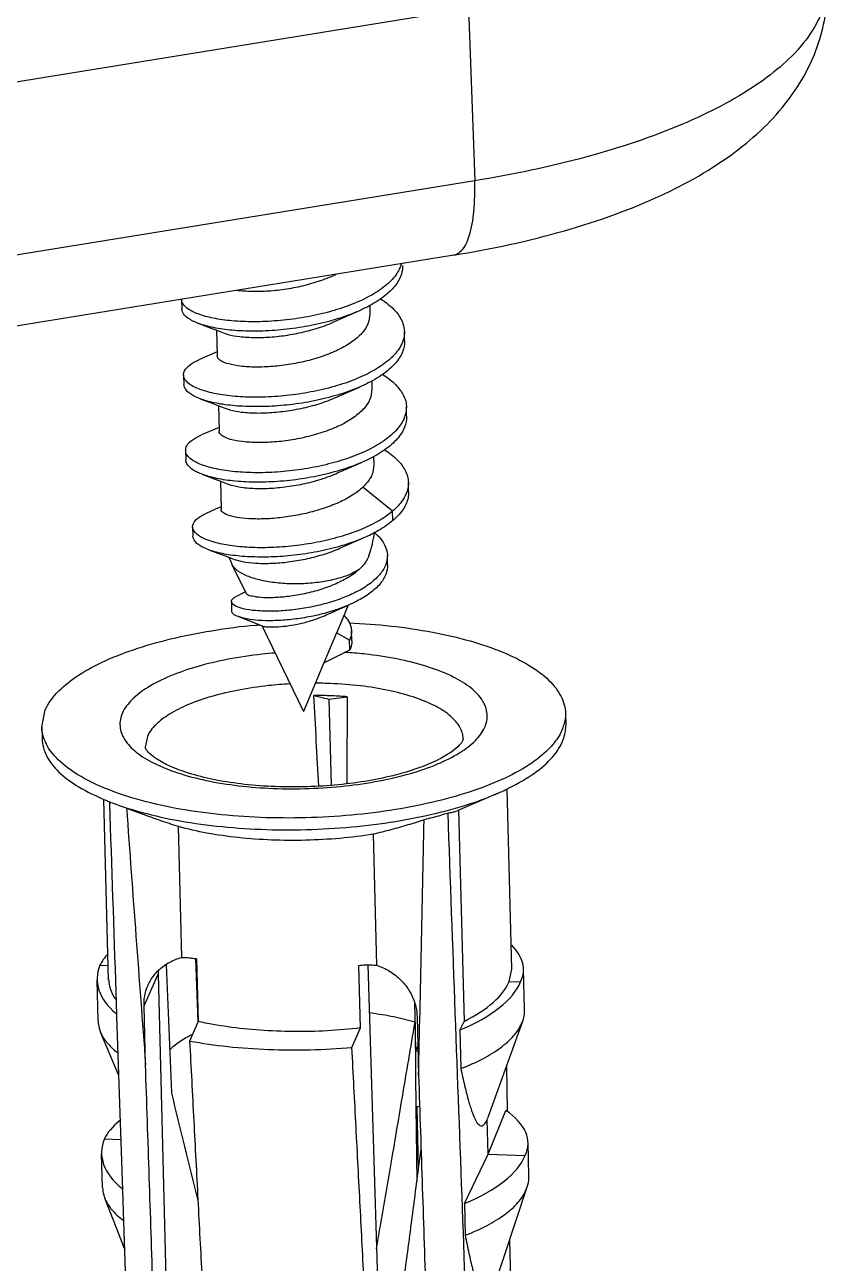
# Model space of a CAD drawing. Header units: millimetres. Extents: x 1366 to 1807, y -424 to -118.
# Drawn here: x 1571.23 to 1582.1, y -396.74 to -379.99 of the extents above; entities that cross this region are included whole.
import ezdxf

# ---------------------------------------------------------------- set-up
doc = ezdxf.new("R2010")
doc.units = ezdxf.units.MM
doc.layers.add('02___PRT_ALL_AXES', color=7, linetype='Continuous')
doc.layers.add('3_ALL_AXES', color=7, linetype='Continuous')

# ---------------------------------------------------------------- blocks, each defined once
blk = doc.blocks.new('*u50')
at = {"color": 7, "linetype": 'Continuous'}
for p, q in [((13.812, 25.217), (24.206, 26.902)), ((24.206, 26.902), (24.289, 24.573)), ((24.289, 24.573), (13.931, 22.893)), ((24.005, 23.568), (13.647, 21.888)), ((20.326, 22.968), (20.329, 22.841)), ((22.466, 22.701), (22.703, 22.804)), ((22.872, 22.771), (22.859, 22.675)), ((20.557, 22.643), (20.676, 22.599)), ((22.383, 22.664), (22.466, 22.701)), ((23.342, 22.409), (23.338, 22.537)), ((20.805, 22.259), (20.57, 22.157)), ((20.353, 21.948), (20.356, 21.821)), ((22.493, 21.681), (22.73, 21.784)), ((20.584, 21.623), (20.703, 21.579)), ((22.41, 21.644), (22.493, 21.681)), ((22.899, 21.751), (22.885, 21.654)), ((23.369, 21.389), (23.365, 21.517)), ((20.832, 21.239), (20.597, 21.137)), ((20.38, 20.928), (20.383, 20.8)), ((22.52, 20.66), (22.757, 20.763)), ((20.611, 20.603), (20.73, 20.558)), ((22.436, 20.623), (22.52, 20.66)), ((22.926, 20.73), (22.912, 20.634)), ((23.179, 20.107), (22.778, 20.433)), ((23.395, 20.369), (23.392, 20.496)), ((23.182, 19.979), (23.179, 20.107)), ((20.475, 19.895), (20.479, 19.767)), ((22.467, 19.606), (22.548, 19.641)), ((22.548, 19.641), (22.787, 19.745)), ((20.693, 19.584), (20.951, 19.489)), ((20.951, 19.489), (21.041, 19.455)), ((23.111, 19.382), (23.108, 19.509)), ((21.147, 18.995), (21.064, 18.954)), ((21.188, 19.015), (21.147, 18.995)), ((20.999, 18.886), (21.002, 18.758)), ((21.377, 18.572), (21.417, 18.556)), ((22.422, 18.463), (22.251, 18.055)), ((22.423, 18.466), (22.422, 18.463)), ((22.598, 18.362), (22.422, 18.463)), ((22.627, 18.356), (22.624, 18.484)), ((22.601, 18.234), (22.598, 18.362)), ((22.251, 18.055), (22.601, 18.234))]:
    blk.add_line(p, q, dxfattribs=at)
for points in [[(20.676, 22.599), (20.811, 22.548), (20.901, 22.514)], [(20.703, 21.579), (20.838, 21.528), (20.928, 21.494)], [(20.73, 20.558), (20.864, 20.508), (20.954, 20.473)], [(20.86, 20.167), (20.784, 20.133), (20.659, 20.077)], [(22.282, 18.704), (22.339, 18.73), (22.467, 18.786), (22.582, 18.836)], [(21.095, 18.681), (21.236, 18.627), (21.377, 18.572)]]:
    blk.add_lwpolyline(points, dxfattribs=at)
for centre, radius, start, end in [((22.927, 23.552), 0.384, 342.7621, 344.9424), ((22.954, 21.52), 0.412, 338.7384, 341.9974), ((22.742, 19.513), 0.367, 338.7004, 339.7184), ((22.308, 18.494), 0.318, 335.4088, 335.7928)]:
    blk.add_arc(centre, radius, start, end, dxfattribs=at)
for points, start_tangent, end_tangent in [([(24.005, 23.568), (25.505, 23.898), (26.857, 24.398), (27.866, 25.005), (28.56, 25.706), (28.956, 26.489), (29.056, 27.301)], (0.987113, 0.160023), (-0.054415, 0.998518)), ([(29.053, 27.301), (29.048, 27.11), (28.767, 26.476), (28.106, 25.875), (27.101, 25.339), (25.805, 24.897), (24.289, 24.573)], (0.06692, -0.997758), (-0.987113, -0.160023)), ([(24.004, 23.57), (24.107, 23.626), (24.216, 23.829), (24.278, 24.156), (24.289, 24.573)], (0.976596, 0.215081), (-0.03575, 0.999361)), ([(23.294, 23.438), (23.209, 23.281), (23.055, 23.133), (22.841, 22.998), (22.577, 22.882), (22.275, 22.789), (21.952, 22.721), (21.622, 22.681), (21.302, 22.667), (21.007, 22.68), (20.751, 22.716), (20.548, 22.773), (20.407, 22.845), (20.37, 22.876)], (-0.296343, -0.955082), (-0.709724, 0.704479)), ([(22.416, 23.307), (22.26, 23.241), (22.023, 23.166), (21.777, 23.113), (21.533, 23.083), (21.3, 23.075), (21.096, 23.087), (21.07, 23.09)], (-0.899463, -0.436998), (-0.990486, 0.13761)), ([(23.315, 23.43), (23.298, 23.311), (23.212, 23.154), (23.058, 23.005), (22.844, 22.871), (22.703, 22.804)], (0.021579, -0.999767), (-0.918574, -0.395249)), ([(20.37, 22.876), (20.335, 22.928), (20.328, 22.968)], (-0.709724, 0.704479), (-0.018593, 0.999827)), ([(23.012, 22.979), (23.074, 22.937), (23.23, 22.796), (23.319, 22.643), (23.338, 22.537)], (0.849479, -0.527623), (0.030088, -0.999547)), ([(20.557, 22.643), (20.552, 22.645), (20.41, 22.718), (20.338, 22.801), (20.331, 22.841)], (-0.938363, 0.345651), (-0.018593, 0.999827)), ([(22.703, 22.804), (22.58, 22.755), (22.279, 22.662), (21.955, 22.594), (21.626, 22.553), (21.305, 22.54), (21.01, 22.552), (20.755, 22.589), (20.557, 22.643)], (-0.918574, -0.395249), (-0.938363, 0.345651)), ([(22.859, 22.675), (22.79, 22.545), (22.667, 22.424), (22.496, 22.314), (22.287, 22.22), (22.049, 22.145), (21.802, 22.093), (21.558, 22.063), (21.324, 22.054), (21.121, 22.067), (20.964, 22.097), (20.858, 22.139), (20.809, 22.191), (20.807, 22.206)], (-0.291534, -0.95656), (0.023252, 0.99973)), ([(20.901, 22.514), (20.955, 22.496), (21.112, 22.467), (21.316, 22.455), (21.55, 22.463), (21.793, 22.493), (22.04, 22.546), (22.277, 22.62), (22.383, 22.664)], (0.932138, -0.362104), (0.913214, 0.407481)), ([(23.338, 22.537), (23.336, 22.484), (23.321, 22.417)], (0.030088, -0.999547), (-0.304556, -0.952494)), ([(23.321, 22.417), (23.28, 22.325), (23.153, 22.173), (22.963, 22.032), (22.718, 21.907), (22.431, 21.804), (22.115, 21.726), (21.786, 21.674), (21.459, 21.649), (21.152, 21.651), (20.878, 21.678), (20.652, 21.727), (20.484, 21.793), (20.39, 21.864)], (-0.304556, -0.952494), (-0.63714, 0.770748)), ([(23.342, 22.409), (23.339, 22.357), (23.283, 22.198), (23.157, 22.045), (22.966, 21.904), (22.73, 21.784)], (0.030088, -0.999547), (-0.918656, -0.395059)), ([(20.353, 21.948), (20.353, 21.959), (20.396, 22.046), (20.51, 22.129), (20.57, 22.157)], (-0.05459, 0.998509), (0.918395, 0.395664)), ([(20.39, 21.864), (20.383, 21.872), (20.353, 21.948)], (-0.63714, 0.770748), (-0.05459, 0.998509)), ([(23.038, 21.958), (23.2, 21.836), (23.318, 21.687), (23.365, 21.53), (23.365, 21.517)], (0.850214, -0.526437), (0.023342, -0.999728)), ([(20.584, 21.623), (20.488, 21.666), (20.386, 21.745), (20.356, 21.821)], (-0.936974, 0.3494), (-0.05459, 0.998509)), ([(22.73, 21.784), (22.721, 21.78), (22.434, 21.677), (22.118, 21.598), (21.789, 21.546), (21.463, 21.522), (21.155, 21.524), (20.882, 21.551), (20.656, 21.599), (20.584, 21.623)], (-0.918656, -0.395059), (-0.936974, 0.3494)), ([(22.885, 21.654), (22.816, 21.525), (22.693, 21.403), (22.522, 21.293), (22.313, 21.2), (22.074, 21.125), (21.826, 21.072), (21.582, 21.042), (21.349, 21.034), (21.146, 21.047), (20.989, 21.077), (20.884, 21.119), (20.836, 21.171), (20.834, 21.186)], (-0.291534, -0.95656), (0.023073, 0.999734)), ([(20.928, 21.494), (20.98, 21.476), (21.137, 21.447), (21.341, 21.434), (21.574, 21.443), (21.818, 21.473), (22.065, 21.525), (22.303, 21.6), (22.41, 21.644)], (0.932259, -0.361791), (0.913214, 0.407481)), ([(23.365, 21.517), (23.346, 21.393)], (0.023342, -0.999728), (-0.30898, -0.951069)), ([(23.338, 21.371), (23.241, 21.215), (23.076, 21.068), (22.852, 20.936), (22.581, 20.824), (22.275, 20.735), (21.949, 20.672), (21.62, 20.636), (21.303, 20.627), (21.014, 20.644), (20.766, 20.684), (20.573, 20.744), (20.443, 20.818)], (-0.362558, -0.931961), (-0.765344, 0.643621)), ([(23.369, 21.389), (23.342, 21.243), (23.244, 21.087), (23.079, 20.94), (22.856, 20.809), (22.757, 20.763)], (0.023342, -0.999728), (-0.91849, -0.395444)), ([(20.381, 20.928), (20.396, 20.99), (20.481, 21.075), (20.597, 21.137)], (0.007794, 0.99997), (0.917667, 0.39735)), ([(20.428, 20.832), (20.383, 20.902), (20.381, 20.928)], (-0.721372, 0.692548), (0.007794, 0.99997)), ([(23.068, 20.937), (23.159, 20.874), (23.304, 20.73), (23.381, 20.576), (23.392, 20.496)], (0.848625, -0.528995), (0.026188, -0.999657)), ([(20.611, 20.603), (20.576, 20.616), (20.447, 20.691), (20.387, 20.775), (20.384, 20.8)], (-0.938387, 0.345585), (0.007794, 0.99997)), ([(20.443, 20.818), (20.428, 20.832)], (-0.765344, 0.643621), (-0.721372, 0.692548)), ([(22.757, 20.763), (22.584, 20.697), (22.278, 20.608), (21.953, 20.544), (21.623, 20.508), (21.306, 20.499), (21.017, 20.516), (20.77, 20.556), (20.611, 20.603)], (-0.91849, -0.395444), (-0.938387, 0.345585)), ([(20.954, 20.473), (21.006, 20.457), (21.162, 20.427), (21.365, 20.414), (21.598, 20.422), (21.842, 20.452), (22.091, 20.504), (22.33, 20.58), (22.436, 20.623)], (0.932391, -0.361451), (0.913214, 0.407481)), ([(22.912, 20.634), (22.883, 20.565), (22.838, 20.498), (22.778, 20.433)], (-0.291534, -0.95656), (-0.724871, -0.688884)), ([(22.778, 20.433), (22.634, 20.322), (22.452, 20.224), (22.238, 20.142), (22.008, 20.077), (21.772, 20.033), (21.541, 20.007), (21.327, 20.001), (21.144, 20.012), (21.003, 20.037), (20.906, 20.074), (20.863, 20.118), (20.862, 20.129)], (-0.724871, -0.688884), (0.046963, 0.998897)), ([(23.392, 20.496), (23.385, 20.416), (23.375, 20.378)], (0.026188, -0.999657), (-0.298414, -0.954437)), ([(23.375, 20.378), (23.316, 20.258), (23.179, 20.107)], (-0.298414, -0.954437), (-0.760119, -0.649784)), ([(23.395, 20.369), (23.388, 20.289), (23.32, 20.131), (23.249, 20.043)], (0.026188, -0.999657), (-0.688718, -0.725029)), ([(23.179, 20.107), (22.986, 19.973), (22.974, 19.967)], (-0.760119, -0.649784), (-0.87067, -0.491868)), ([(20.475, 19.895), (20.475, 19.897), (20.508, 19.976), (20.604, 20.05), (20.659, 20.077)], (-0.032393, 0.999475), (0.914566, 0.404436)), ([(22.974, 19.967), (22.744, 19.856), (22.464, 19.76), (22.159, 19.686), (21.844, 19.638), (21.533, 19.615), (21.241, 19.617), (20.982, 19.642), (20.767, 19.687), (20.607, 19.747), (20.513, 19.815)], (-0.87067, -0.491868), (-0.661954, 0.749545)), ([(23.182, 19.979), (22.99, 19.846), (22.787, 19.745)], (-0.760119, -0.649784), (-0.918942, -0.394392)), ([(23.249, 20.043), (23.182, 19.979)], (-0.688718, -0.725029), (-0.760119, -0.649784)), ([(20.513, 19.815), (20.509, 19.819), (20.475, 19.895)], (-0.661954, 0.749545), (-0.032393, 0.999475)), ([(20.693, 19.584), (20.611, 19.62), (20.512, 19.692), (20.479, 19.767)], (-0.93812, 0.346309), (-0.032393, 0.999475)), ([(22.935, 19.816), (22.972, 19.783), (23.07, 19.652), (23.108, 19.516), (23.108, 19.509)], (0.758446, -0.651736), (0.024565, -0.999698)), ([(22.787, 19.745), (22.748, 19.729), (22.468, 19.632), (22.163, 19.559), (21.847, 19.51), (21.536, 19.488), (21.244, 19.49), (20.985, 19.514), (20.771, 19.559), (20.693, 19.584)], (-0.918942, -0.394392), (-0.93812, 0.346309)), ([(21.041, 19.454), (21.064, 19.447), (21.195, 19.418), (21.367, 19.402), (21.571, 19.404), (21.796, 19.425), (22.029, 19.466), (22.257, 19.527), (22.467, 19.606)], (0.942705, -0.333628), (0.913823, 0.406112)), ([(22.86, 19.506), (22.827, 19.438), (22.727, 19.32)], (-0.340473, -0.940254), (-0.739268, -0.673411)), ([(23.108, 19.509), (23.086, 19.386)], (0.024565, -0.999698), (-0.346627, -0.938003)), ([(22.727, 19.32), (22.59, 19.247), (22.412, 19.189), (22.204, 19.148), (21.978, 19.126), (21.748, 19.126), (21.529, 19.148), (21.334, 19.189), (21.175, 19.247), (21.062, 19.319), (21.007, 19.388)], (-0.822688, -0.568493), (-0.425218, 0.905091)), ([(22.727, 19.32), (22.576, 19.209), (22.39, 19.115), (22.181, 19.04), (21.963, 18.985), (21.751, 18.951), (21.559, 18.937), (21.399, 18.939), (21.281, 18.956), (21.212, 18.981), (21.2, 18.997)], (-0.739268, -0.673411), (-0.454666, 0.890662)), ([(23.111, 19.382), (23.087, 19.252), (23.006, 19.121), (22.873, 18.999), (22.697, 18.89), (22.582, 18.836)], (0.024565, -0.999698), (-0.918679, -0.395005)), ([(23.084, 19.38), (23.003, 19.248), (22.87, 19.126), (22.693, 19.017), (22.666, 19.004)], (-0.363238, -0.931697), (-0.896475, -0.443094)), ([(22.666, 19.004), (22.484, 18.925), (22.253, 18.852), (22.013, 18.799), (21.777, 18.767), (21.557, 18.754), (21.363, 18.759), (21.205, 18.778), (21.089, 18.809), (21.02, 18.848), (20.999, 18.886)], (-0.896475, -0.443094), (-0.074975, 0.997185)), ([(20.999, 18.886), (20.999, 18.89), (21.026, 18.931), (21.063, 18.955)], (-0.074975, 0.997185), (0.905332, 0.424704)), ([(21.095, 18.681), (21.092, 18.682), (21.023, 18.72), (21.003, 18.758)], (-0.946536, 0.322597), (-0.074975, 0.997185)), ([(22.582, 18.836), (22.487, 18.798), (22.256, 18.725), (22.016, 18.672), (21.781, 18.639), (21.56, 18.626), (21.367, 18.631), (21.208, 18.651), (21.095, 18.681)], (-0.918679, -0.395005), (-0.946536, 0.322597)), ([(21.418, 18.557), (21.424, 18.554), (21.481, 18.544), (21.575, 18.542), (21.701, 18.55), (21.85, 18.572), (22.015, 18.609), (22.182, 18.663), (22.282, 18.704)], (0.885707, -0.464244), (0.910529, 0.413446)), ([(22.522, 18.697), (22.568, 18.642), (22.613, 18.549), (22.624, 18.484)], (0.697438, -0.716646), (0.028135, -0.999604)), ([(22.624, 18.484), (22.623, 18.455), (22.598, 18.364)], (0.028135, -0.999604), (-0.410036, -0.912069)), ([(22.627, 18.356), (22.626, 18.327), (22.601, 18.234)], (0.028135, -0.999604), (-0.41614, -0.9093))]:
    blk.add_spline(points, degree=3, dxfattribs=dict(at, start_tangent=start_tangent, end_tangent=end_tangent))
at = {"layer": '02___PRT_ALL_AXES', "color": 7, "linetype": 'Continuous'}
for p, q in [((22.115, 17.615), (22.322, 17.565)), ((22.363, 17.61), (22.322, 17.612)), ((22.322, 17.565), (22.565, 17.597)), ((18.435, 17.189), (18.483, 17.421)), ((22.352, 16.402), (22.322, 17.565)), ((25.517, 17.375), (25.521, 17.215)), ((18.435, 17.189), (18.439, 17.03)), ((19.863, 17.062), (19.834, 16.916)), ((24.606, 16.295), (24.053, 16.055)), ((24.793, 13.916), (24.729, 16.353)), ((19.339, 13.773), (19.275, 16.21)), ((19.349, 16.179), (19.35, 16.157)), ((19.58, 16.092), (19.813, 16.005)), ((24.07, 16.063), (24.145, 13.21)), ((20.329, 14.073), (20.283, 15.843)), ((22.916, 15.739), (22.963, 13.968)), ((19.222, 13.969), (19.334, 13.965)), ((20.117, 13.976), (20.187, 12.245)), ((20.548, 13.209), (20.517, 14.053)), ((20.529, 14.054), (20.551, 13.209)), ((22.746, 13.121), (22.724, 13.966)), ((22.846, 13.973), (23.012, 8.4)), ((24.755, 13.749), (24.793, 13.916)), ((24.964, 13.368), (24.949, 13.919)), ((19.197, 13.217), (19.183, 13.768)), ((19.818, 13.421), (20.007, 13.848)), ((20.007, 13.848), (20.457, -3.306)), ((24.755, 13.749), (24.909, 13.743)), ((19.838, 12.624), (19.818, 13.421)), ((23.483, 13.273), (23.479, 13.455)), ((19.447, 13.275), (19.464, 12.753)), ((23.494, 12.817), (23.483, 13.273)), ((23.51, 13.274), (23.53, 12.477)), ((19.474, 12.485), (19.231, 13.064)), ((20.551, 13.209), (20.434, 12.944)), ((22.629, 12.857), (22.746, 13.121)), ((23.482, 13.197), (23.49, 12.476)), ((24.088, 13.093), (24.145, 13.21)), ((24.088, 13.093), (24.102, 12.571)), ((24.472, 11.916), (24.938, 13.213)), ((24.924, 13.179), (24.938, 13.213)), ((19.464, 12.753), (19.526, 10.929)), ((23.494, 12.817), (23.52, 12.876)), ((24.718, 12.602), (24.729, 12.007)), ((23.49, 12.476), (23.495, 12.06)), ((23.495, 12.06), (23.507, 11.044)), ((23.53, 11.221), (23.511, 12.061)), ((24.46, 11.885), (24.47, 11.91)), ((24.472, 11.416), (24.709, 12.006)), ((24.729, 12.007), (24.73, 11.989)), ((24.472, 11.416), (24.46, 11.885)), ((19.283, 11.623), (19.503, 11.614)), ((25.023, 11.116), (25.011, 11.573)), ((19.256, 10.964), (19.244, 11.421)), ((24.15, 10.747), (24.472, 11.416)), ((24.472, 11.416), (24.971, 11.396)), ((19.526, 10.929), (19.541, 10.501)), ((24.537, 9.579), (25.001, 10.971)), ((24.983, 10.927), (25.001, 10.971)), ((19.553, 10.14), (19.286, 10.821)), ((24.15, 10.747), (24.161, 10.318)), ((19.541, 10.501), (19.607, 8.577)), ((24.762, 10.254), (24.772, 9.724))]:
    blk.add_line(p, q, dxfattribs=at)
for centre, radius, start, end in [((22.146, 12.083), 6.127, 85.7744, 86.4716), ((22.118, 11.97), 5.645, 87.9371, 90.0321), ((22.132, 12.27), 5.345, 85.3438, 87.5179), ((24.932, 17.381), 0.587, 336.0403, 344.0152), ((19.033, 17.231), 0.602, 199.0005, 206.3283), ((23.847, 17.027), 0.286, 0.2184, 4.5953), ((20.669, 19.548), 3.619, 248.4223, 249.4857), ((1455.849, 120.888), 1440.086, 184.17303, 184.311504), ((-1349.031, 44.26), 1372.929, 358.673493, 358.817823), ((21.219, 11.519), 1.687, 116.4307, 118.8156), ((22.719, 10.352), 2.584, 71.905, 72.5638), ((522.907, 135.114), 517.517, 193.73425, 193.9006), ((22.747, 9.648), 2.531, 71.6097, 72.4222)]:
    blk.add_arc(centre, radius, start, end, dxfattribs=at)
for centre, major_axis, ratio, start_param, end_param in [((22.066, 13.856), (2.884, 0.062), 0.348979, -0.17385, 0.327245), ((22.066, 13.856), (2.884, 0.062), 0.348979, 2.812496, 2.967743), ((22.066, 13.856), (2.883, 0.09), 0.396825, 9.247244, 9.8378), ((20.881, 14.101), (0.802, 0.499), 0.694298, 2.687133, 2.754916), ((22.066, 13.856), (2.726, 0.085), 0.396825, 3.139595, 3.386841), ((22.066, 13.856), (2.883, 0.09), 0.396825, -0.805583, -0.177534), ((22.066, 13.856), (2.726, 0.085), 0.396825, -0.716022, -0.177534), ((22.127, 11.509), (2.884, 0.062), 0.348979, -0.17385, 0.454199), ((22.127, 11.509), (2.884, 0.062), 0.348979, 2.72055, 2.967743), ((22.127, 11.509), (2.883, 0.09), 0.396825, 9.247244, 9.855019), ((22.127, 11.509), (2.883, 0.09), 0.396825, -0.805583, -0.177534)]:
    blk.add_ellipse(centre, major_axis=major_axis, ratio=ratio, start_param=start_param, end_param=end_param, dxfattribs=at)
for points, start_tangent, end_tangent in [([(22.59, 18.597), (23.158, 18.554), (23.72, 18.471), (24.229, 18.352), (24.67, 18.2), (25.028, 18.021), (25.294, 17.819), (25.458, 17.6), (25.517, 17.375)], (0.999071, -0.043104), (0.027005, -0.999635)), ([(18.483, 17.421), (18.636, 17.646), (18.892, 17.862), (19.241, 18.06), (19.674, 18.234), (20.177, 18.379), (20.734, 18.491), (21.329, 18.567), (21.383, 18.571)], (0.405681, 0.914015), (0.996328, 0.085619)), ([(21.59, 18.189), (21.416, 18.172), (20.954, 18.104), (20.531, 18.003), (20.165, 17.875), (19.868, 17.724), (19.652, 17.556), (19.526, 17.38)], (-0.996717, -0.080968), (-0.405681, -0.914015)), ([(24.425, 17.185), (24.458, 17.365), (24.396, 17.544), (24.241, 17.713), (23.999, 17.865), (23.678, 17.995), (23.292, 18.098), (22.856, 18.169), (22.598, 18.193)], (0.405681, 0.914015), (-0.99728, 0.073706)), ([(21.792, 17.772), (21.5, 17.748), (21.101, 17.689), (20.735, 17.602), (20.418, 17.492), (20.161, 17.361), (19.973, 17.216), (19.863, 17.062)], (-0.99844, -0.055836), (-0.405681, -0.914015)), ([(24.133, 17.05), (24.078, 17.205), (23.944, 17.351), (23.734, 17.483), (23.457, 17.595), (23.123, 17.683), (22.745, 17.745), (22.338, 17.776), (22.133, 17.781)], (-0.080467, 0.996757), (-0.999994, 0.003417)), ([(22.18, 16.391), (22.115, 17.615)], (-0.052958, 0.998597), (-0.052281, 0.998632)), ([(22.565, 17.597), (22.559, 16.423)], (-0.004912, -0.999988), (-0.005692, -0.999984)), ([(19.526, 17.38), (19.493, 17.199), (19.555, 17.02), (19.71, 16.851), (19.953, 16.699), (20.273, 16.569), (20.659, 16.467), (21.096, 16.396), (21.566, 16.359), (22.052, 16.358), (22.536, 16.392), (22.998, 16.461), (23.42, 16.561), (23.787, 16.689), (24.084, 16.84), (24.3, 17.008), (24.425, 17.185)], (-0.405681, -0.914015), (0.405681, 0.914015)), ([(25.517, 17.375), (25.517, 17.372), (25.496, 17.22)], (0.027005, -0.999635), (-0.274762, -0.961512)), ([(18.464, 17.035), (18.435, 17.189)], (-0.324781, 0.945789), (-0.027005, 0.999635)), ([(25.468, 17.143), (25.404, 17.03)], (-0.405681, -0.914015), (-0.562902, -0.826523)), ([(25.472, 16.983), (25.516, 17.134)], (0.405681, 0.914015), (0.139652, 0.990201)), ([(25.516, 17.134), (25.521, 17.215)], (0.139652, 0.990201), (-0.026677, 0.999644)), ([(18.439, 17.03), (18.498, 16.803), (18.663, 16.585), (18.929, 16.383), (19.288, 16.204), (19.338, 16.183)], (0.026677, -0.999644), (0.929892, -0.367834)), ([(25.404, 17.03), (25.315, 16.918), (25.06, 16.702), (24.71, 16.504), (24.277, 16.33), (23.775, 16.185), (23.217, 16.073), (22.622, 15.998), (22.007, 15.962), (21.391, 15.966), (20.793, 16.01), (20.231, 16.093), (19.722, 16.212), (19.282, 16.364), (18.923, 16.544), (18.658, 16.746), (18.493, 16.964)], (-0.562902, -0.826523), (-0.442868, 0.896587)), ([(24.128, 17.01), (24.084, 16.947), (23.978, 16.855), (23.798, 16.748), (23.546, 16.64), (23.228, 16.542), (22.856, 16.463), (22.448, 16.408), (22.019, 16.381), (21.589, 16.383), (21.175, 16.414), (20.795, 16.472), (20.465, 16.552), (20.2, 16.646), (20.009, 16.744), (19.893, 16.832), (19.842, 16.895), (19.834, 16.916)], (-0.405681, -0.914015), (-0.2554, 0.966836)), ([(24.134, 17.029), (24.133, 17.026), (24.132, 17.02), (24.128, 17.01)], (-0.016934, -0.999857), (-0.405681, -0.914015)), ([(24.606, 16.295), (24.712, 16.344), (25.062, 16.542), (25.318, 16.757), (25.472, 16.983)], (0.916873, 0.39918), (0.405681, 0.914015)), ([(19.401, 16.159), (19.728, 16.052), (20.236, 15.933), (20.798, 15.85), (21.396, 15.806), (22.011, 15.802), (22.625, 15.838), (23.22, 15.913), (23.777, 16.025), (24.28, 16.17), (24.606, 16.295)], (0.936558, -0.350513), (0.916873, 0.39918)), ([(19.35, 16.157), (19.436, 13.603), (19.447, 13.275)], (0.033424, -0.999441), (0.033746, -0.99943)), ([(20.283, 15.843), (20.038, 15.924), (19.813, 16.005)], (-0.954993, 0.296627), (-0.936811, 0.349835)), ([(23.606, 15.934), (23.386, 15.865), (23.157, 15.8), (22.916, 15.739)], (-0.950649, -0.310269), (-0.973516, -0.228618)), ([(23.929, 16.025), (23.825, 15.993), (23.717, 15.963), (23.606, 15.934)], (-0.953058, -0.302787), (-0.970588, -0.240745)), ([(24.049, 16.053), (24.021, 16.043), (23.974, 16.03), (23.929, 16.025)], (-0.920083, -0.391723), (-0.99812, -0.061295)), ([(24.219, 8.113), (24.124, 10.683), (24.027, 13.321), (23.929, 16.025)], (-0.0374, 0.9993), (-0.035909, 0.999355)), ([(22.916, 15.739), (22.467, 15.684), (22.005, 15.658), (21.542, 15.661), (21.092, 15.694), (20.668, 15.755), (20.283, 15.843)], (-0.987888, -0.155171), (-0.963566, 0.26747)), ([(19.872, 13.699), (19.904, 13.761), (20.013, 13.9), (20.158, 14.006), (20.329, 14.073)], (0.40573, 0.913993), (0.97007, 0.242824)), ([(20.329, 14.073), (20.394, 14.073), (20.461, 14.066), (20.529, 14.054)], (0.999164, 0.040873), (0.975572, -0.219678)), ([(22.724, 13.966), (22.804, 13.973), (22.884, 13.973), (22.963, 13.968)], (0.992911, 0.118861), (0.99446, -0.105116)), ([(22.963, 13.968), (23.138, 13.888), (23.289, 13.769), (23.405, 13.621), (23.481, 13.452), (23.51, 13.274)], (0.950856, -0.309633), (0.026224, -0.999656)), ([(19.818, 13.421), (19.837, 13.598), (19.872, 13.699)], (-0.026224, 0.999656), (0.40573, 0.913993)), ([(23.482, 13.197), (23.196, 13.27), (22.879, 13.323), (22.865, 13.325)], (-0.954825, 0.297169), (-0.992183, 0.124789)), ([(24.938, 13.213), (24.964, 13.348), (24.964, 13.368)], (0.336382, 0.941726), (-0.028897, 0.999582)), ([(19.198, 13.217), (19.212, 13.117), (19.231, 13.063)], (0.026945, -0.999637), (0.386815, -0.922157)), ([(19.231, 13.063), (19.312, 12.93), (19.46, 12.785)], (0.386815, -0.922157), (0.78546, -0.618912)), ([(22.746, 13.121), (22.295, 13.082), (21.837, 13.072), (21.385, 13.09), (20.953, 13.136), (20.551, 13.209)], (-0.992911, -0.118861), (-0.975572, 0.219678)), ([(22.961, 10.137), (23.01, 10.423), (23.154, 11.26), (23.311, 12.183), (23.482, 13.197)], (0.171594, 0.985168), (0.165541, 0.986203)), ([(24.102, 12.571), (24.399, 12.705), (24.638, 12.854), (24.815, 13.013), (24.924, 13.179)], (0.931814, 0.362935), (0.405681, 0.914015)), ([(20.406, 12.997), (20.322, 12.948), (20.163, 12.822)], (-0.875958, -0.482387), (-0.707605, -0.706608)), ([(20.434, 12.944), (20.49, 11.866), (20.546, 10.799), (20.601, 9.743)], (0.052021, -0.998646), (0.052576, -0.998617)), ([(20.434, 12.944), (20.952, 12.87), (21.5, 12.831), (22.065, 12.826), (22.629, 12.857)], (0.98394, -0.1785), (0.996307, 0.085858)), ([(22.796, 9.655), (22.741, 10.711), (22.685, 11.779), (22.629, 12.857)], (-0.052576, 0.998617), (-0.052021, 0.998646)), ([(19.989, 8.092), (19.939, 9.591), (19.889, 11.101), (19.838, 12.624)], (-0.033438, 0.999441), (-0.033205, 0.999449)), ([(24.102, 12.571), (24.152, 12.345), (24.2, 12.155), (24.248, 12.002), (24.294, 11.889), (24.339, 11.819), (24.383, 11.797), (24.423, 11.821), (24.46, 11.885)], (0.20405, -0.97896), (0.395698, 0.918381)), ([(23.53, 12.477), (23.581, 10.954), (23.631, 9.444), (23.681, 7.945)], (0.033205, -0.999449), (0.033438, -0.999441)), ([(23.112, 8.111), (23.157, 8.429), (23.239, 9.022), (23.328, 9.682), (23.425, 10.413), (23.53, 11.22), (23.564, 11.48)], (0.142458, 0.989801), (0.128348, 0.991729)), ([(25, 10.971), (25.023, 11.096), (25.023, 11.116)], (0.314598, 0.949225), (-0.028897, 0.999582)), ([(19.257, 10.964), (19.272, 10.864), (19.286, 10.821)], (0.026945, -0.999637), (0.364711, -0.931121)), ([(24.161, 10.318), (24.458, 10.452), (24.697, 10.601), (24.874, 10.76), (24.983, 10.927)], (0.931814, 0.362935), (0.405681, 0.914015)), ([(19.286, 10.821), (19.371, 10.677), (19.539, 10.517)], (0.364711, -0.931121), (0.797821, -0.602894)), ([(24.161, 10.318), (24.211, 10.073), (24.26, 9.864), (24.307, 9.695), (24.353, 9.567), (24.399, 9.486), (24.443, 9.454), (24.484, 9.475), (24.521, 9.538)], (0.189081, -0.981962), (0.391809, 0.920047))]:
    blk.add_spline(points, degree=3, dxfattribs=dict(at, start_tangent=start_tangent, end_tangent=end_tangent))
at = {"layer": '3_ALL_AXES', "color": 7, "linetype": 'Continuous'}
for p, q in [((22.869, 22.886), (22.872, 22.771)), ((20.797, 22.554), (20.806, 22.206)), ((22.896, 21.868), (22.899, 21.751)), ((20.824, 21.533), (20.833, 21.186)), ((22.923, 20.848), (22.926, 20.731)), ((20.851, 20.513), (20.861, 20.128)), ((21.007, 19.388), (21.197, 18.996)), ((22.58, 18.837), (22.423, 18.466)), ((21.409, 18.559), (21.973, 17.397)), ((22.251, 18.058), (21.973, 17.397))]:
    blk.add_line(p, q, dxfattribs=at)
for centre, radius, start, end in [((21.515, 19.991), 1.429, 340.1856, 353.0495), ((22.287, 20.008), 1.422, 201.7317, 205.8569)]:
    blk.add_arc(centre, radius, start, end, dxfattribs=at)

msp = doc.modelspace()

# ---------------------------------------------------------------- block references
msp.add_blockref('*u50', (1553.026, -406.676))

doc.saveas('drawing.dxf')
